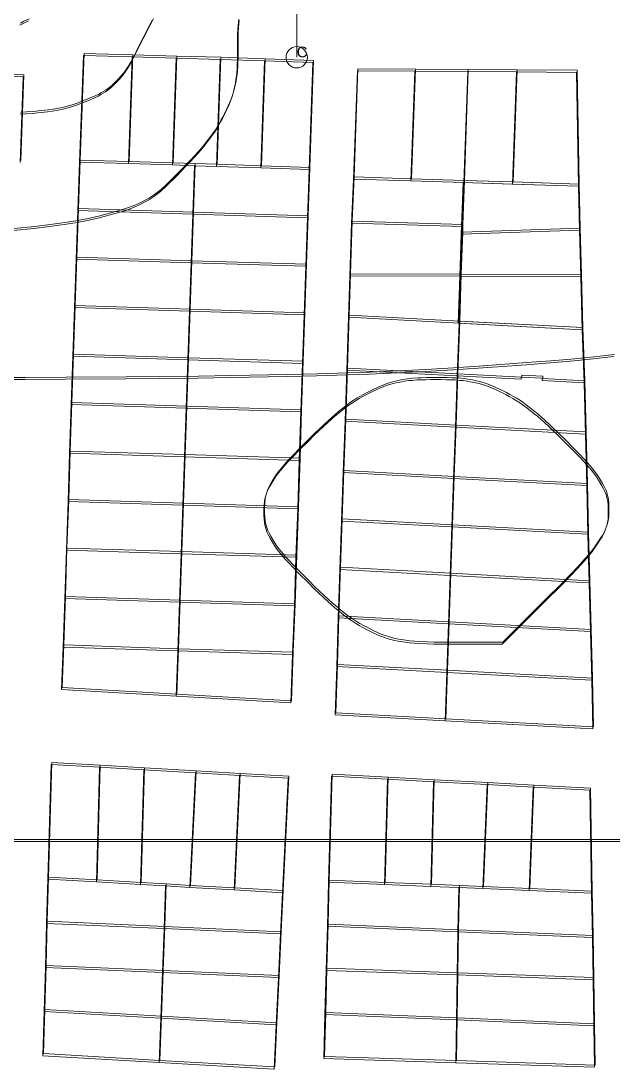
# Model space of a CAD drawing. Header units: metres. Extents: x -1097 to 1588, y -673 to 884.
# Drawn here: x 837.5 to 971.7, y 32.6 to 270.2 of the extents above; entities that cross this region are included whole.
import ezdxf

# ---------------------------------------------------------------- set-up
doc = ezdxf.new("R2010")
doc.units = ezdxf.units.M
for name, color, linetype, lineweight, plot in [('CORTES', 1, 'Continuous', 0, False), ('MUROS', 7, 'Continuous', 0, False), ('TERRENO', 188, 'Continuous', 0, False), ('VISTA LEJOS', 7, 'Continuous', 0, False)]:
    doc.layers.add(name, color=color, linetype=linetype, lineweight=lineweight, plot=plot)
doc.styles.add('ARIAL', font='arial.ttf')

msp = doc.modelspace()

# ---------------------------------------------------------------- linework, layer by layer
at = {"layer": 'CORTES'}
msp.add_lwpolyline([(900, 262), (900, 445)], dxfattribs=at)
msp.add_circle((900, 262), 2.42, dxfattribs=at)
at = {"layer": 'MUROS'}
for points in [[(33.52, 763.48), (1528.87, 763.48), (1528.87, 84.2), (33.52, 84.2)], [(33.67, 763.95), (1529.02, 763.95), (1529.02, 84.67), (33.67, 84.67)]]:
    msp.add_lwpolyline(points, close=True, dxfattribs=at)
at = {"layer": 'TERRENO'}
for points in [[(835.87, 222.73), (840.45, 223.19), (843.45, 223.54), (847.85, 224.15), (850.24, 224.53), (853.01, 225.08), (855.23, 225.61), (859.11, 226.65), (861.07, 227.23), (863.06, 227.95), (864.41, 228.57), (866.49, 229.69), (867.67, 230.45), (869.14, 231.6), (870.4, 232.76), (872.74, 235.09), (873.9, 236.27), (875.05, 237.45), (875.81, 238.24), (876.93, 239.45), (877.55, 240.13), (878.27, 240.97), (878.85, 241.68), (879.89, 242.98), (880.42, 243.66), (880.96, 244.41), (881.35, 244.97), (881.95, 245.92), (882.31, 246.52), (882.77, 247.35), (883.18, 248.15), (883.96, 249.71), (884.34, 250.5), (884.72, 251.34), (884.96, 251.93), (885.3, 252.88), (885.49, 253.45), (885.69, 254.2), (885.84, 254.88), (886.1, 256.18), (886.22, 256.89), (886.34, 257.72), (886.41, 258.4), (886.49, 259.61), (886.53, 260.41), (886.56, 261.59), (886.57, 262.76), (886.57, 265.09), (886.58, 266.26), (886.61, 267.41), (886.65, 268.17), (886.73, 269.29), (886.8, 269.9), (886.92, 270.62)], [(837.25, 269.31), (838.05, 269.69), (839.23, 270.26)], [(837.37, 249.09), (838.64, 249.16), (840.13, 249.27), (841.37, 249.4), (843.57, 249.66), (844.7, 249.81), (845.9, 250.01), (846.76, 250.19), (848.14, 250.54), (848.97, 250.78), (850.08, 251.15), (851.1, 251.54), (853.04, 252.32), (854.02, 252.73), (855, 253.19), (855.65, 253.55), (856.65, 254.15), (857.2, 254.53), (857.88, 255.08), (858.45, 255.61), (859.49, 256.65), (860.03, 257.23), (860.62, 257.95), (861.06, 258.57), (861.8, 259.69), (862.25, 260.45), (862.89, 261.6), (863.49, 262.76), (864.65, 265.09), (865.24, 266.26), (865.83, 267.43), (866.23, 268.2), (866.83, 269.37), (867.17, 270.02), (867.59, 270.8)], [(824.52, 188.94), (838.41, 188.96), (847.58, 189), (861.24, 189.09), (868.74, 189.16), (877.61, 189.27), (884.89, 189.4), (897.85, 189.66), (904.49, 189.81), (911.46, 190.01), (916.44, 190.19), (924.39, 190.54), (929.13, 190.78), (935.41, 191.15), (941.13, 191.54), (952.01, 192.32), (957.45, 192.73), (962.86, 193.19), (966.45, 193.54), (971.81, 194.15)]]:
    msp.add_lwpolyline(points, dxfattribs=at)
msp.add_lwpolyline([(946.57, 128.93), (956.4, 138.76), (959.67, 142.04), (962.09, 144.52), (963.47, 145.98), (965.2, 147.88), (966.08, 148.89), (967, 150.05), (967.65, 150.95), (968.69, 152.5), (969.19, 153.31), (969.65, 154.17), (969.92, 154.81), (970.26, 155.84), (970.42, 156.48), (970.53, 157.34), (970.57, 158.15), (970.57, 159.7), (970.54, 160.5), (970.46, 161.34), (970.34, 161.93), (970.08, 162.88), (969.88, 163.45), (969.54, 164.2), (969.16, 164.88), (968.38, 166.17), (967.92, 166.88), (967.32, 167.72), (966.77, 168.4), (965.73, 169.61), (965.01, 170.41), (963.89, 171.59), (962.74, 172.76), (960.41, 175.09), (959.23, 176.25), (958.05, 177.41), (957.26, 178.16), (956.05, 179.29), (955.37, 179.9), (954.53, 180.62), (953.82, 181.21), (952.52, 182.24), (951.84, 182.77), (951.09, 183.32), (950.53, 183.7), (949.58, 184.31), (948.98, 184.66), (948.15, 185.12), (947.35, 185.54), (945.79, 186.32), (945, 186.7), (944.16, 187.07), (943.57, 187.31), (942.62, 187.66), (942.05, 187.84), (941.3, 188.04), (940.62, 188.2), (939.32, 188.46), (938.61, 188.58), (937.78, 188.7), (937.1, 188.76), (935.89, 188.85), (935.09, 188.89), (933.91, 188.92), (932.74, 188.93), (930.4, 188.93), (929.23, 188.92), (928.05, 188.89), (927.26, 188.85), (926.05, 188.76), (925.36, 188.7), (924.53, 188.58), (923.82, 188.46), (922.52, 188.2), (921.84, 188.04), (921.09, 187.84), (920.53, 187.66), (919.58, 187.31), (918.98, 187.07), (918.15, 186.7), (917.35, 186.32), (915.79, 185.54), (915, 185.12), (914.16, 184.66), (913.57, 184.31), (912.62, 183.7), (912.05, 183.32), (911.3, 182.77), (910.62, 182.24), (909.32, 181.21), (908.61, 180.62), (907.78, 179.9), (907.1, 179.29), (905.89, 178.16), (905.09, 177.41), (903.91, 176.25), (902.74, 175.09), (900.4, 172.76), (899.25, 171.59), (898.13, 170.41), (897.41, 169.61), (896.37, 168.4), (895.83, 167.72), (895.22, 166.88), (894.76, 166.17), (893.98, 164.88), (893.61, 164.2), (893.26, 163.45), (893.06, 162.88), (892.8, 161.93), (892.69, 161.34), (892.6, 160.5), (892.57, 159.7), (892.57, 158.15), (892.6, 157.35), (892.69, 156.52), (892.8, 155.92), (893.06, 154.97), (893.26, 154.4), (893.61, 153.66), (893.98, 152.97), (894.76, 151.68), (895.22, 150.97), (895.83, 150.13), (896.37, 149.45), (897.41, 148.24), (898.13, 147.44), (899.25, 146.26), (900.4, 145.09), (902.74, 142.76), (903.91, 141.6), (905.09, 140.45), (905.89, 139.69), (907.1, 138.56), (907.78, 137.95), (908.61, 137.23), (909.32, 136.64), (910.62, 135.61), (911.3, 135.08), (912.05, 134.53), (912.62, 134.15), (913.57, 133.54), (914.16, 133.19), (915, 132.73), (915.79, 132.31), (917.35, 131.54), (918.16, 131.15), (919.02, 130.78), (919.65, 130.54), (920.69, 130.19), (921.32, 130.01), (922.19, 129.81), (922.99, 129.65), (924.55, 129.4), (925.45, 129.27), (926.6, 129.16), (927.62, 129.09), (929.52, 129), (930.98, 128.96), (933.46, 128.93), (936.74, 128.93), (946.57, 128.93)], close=True, dxfattribs=at)
at = {"layer": 'VISTA LEJOS'}
for points in [[(835.87, 222.73), (840.45, 223.19), (843.45, 223.54), (847.85, 224.15), (850.24, 224.53), (853.01, 225.08), (855.23, 225.61), (859.11, 226.65), (861.07, 227.23), (863.06, 227.95), (864.41, 228.57), (866.49, 229.69), (867.67, 230.45), (869.14, 231.6), (870.4, 232.76), (872.74, 235.09), (873.9, 236.27), (875.05, 237.45), (875.81, 238.24), (876.93, 239.45), (877.55, 240.13), (878.27, 240.97), (878.85, 241.68), (879.89, 242.98), (880.42, 243.66), (880.96, 244.41), (881.35, 244.97), (881.95, 245.92), (882.31, 246.52), (882.77, 247.35), (883.18, 248.15), (883.96, 249.71), (884.34, 250.5), (884.72, 251.34), (884.96, 251.93), (885.3, 252.88), (885.49, 253.45), (885.69, 254.2), (885.84, 254.88), (886.1, 256.18), (886.22, 256.89), (886.34, 257.72), (886.41, 258.4), (886.49, 259.61), (886.53, 260.41), (886.56, 261.59), (886.57, 262.76), (886.57, 265.09), (886.58, 266.26), (886.61, 267.41), (886.65, 268.17), (886.73, 269.29), (886.8, 269.9), (886.92, 270.62)], [(836.02, 223.2), (840.6, 223.66), (843.6, 224.01), (848, 224.62), (850.39, 225), (853.16, 225.55), (855.38, 226.08), (859.26, 227.12), (861.22, 227.7), (863.21, 228.42), (864.56, 229.04), (866.64, 230.16), (867.82, 230.92), (869.29, 232.07), (870.55, 233.23), (872.89, 235.56), (874.05, 236.73), (875.2, 237.92), (875.96, 238.71), (877.08, 239.92), (877.7, 240.6), (878.42, 241.44), (879, 242.15), (880.04, 243.45), (880.57, 244.13), (881.11, 244.88), (881.5, 245.44), (882.1, 246.39), (882.46, 246.99), (882.92, 247.82), (883.33, 248.62), (884.11, 250.17), (884.49, 250.97), (884.87, 251.81), (885.11, 252.4), (885.45, 253.35), (885.64, 253.92), (885.84, 254.67), (885.99, 255.35), (886.25, 256.65), (886.38, 257.36), (886.49, 258.19), (886.56, 258.87), (886.64, 260.08), (886.68, 260.88), (886.71, 262.06), (886.72, 263.23), (886.72, 265.56), (886.73, 266.73), (886.76, 267.88), (886.8, 268.64), (886.88, 269.76), (886.95, 270.37)], [(837.25, 269.31), (838.05, 269.69), (839.23, 270.26)], [(837.37, 249.09), (838.64, 249.16), (840.13, 249.27), (841.37, 249.4), (843.57, 249.66), (844.7, 249.81), (845.9, 250.01), (846.76, 250.19), (848.14, 250.54), (848.97, 250.78), (850.08, 251.15), (851.1, 251.54), (853.04, 252.32), (854.02, 252.73), (855, 253.19), (855.65, 253.55), (856.65, 254.15), (857.2, 254.53), (857.88, 255.08), (858.45, 255.61), (859.49, 256.65), (860.03, 257.23), (860.62, 257.95), (861.06, 258.57), (861.8, 259.69), (862.25, 260.45), (862.89, 261.6), (863.49, 262.76), (864.65, 265.09), (865.24, 266.26), (865.83, 267.43), (866.23, 268.2), (866.83, 269.37), (867.17, 270.02), (867.59, 270.8)], [(837.41, 269.78), (838.2, 270.16), (839.38, 270.73)], [(837.53, 249.56), (838.79, 249.63), (840.29, 249.74), (841.52, 249.87), (843.72, 250.13), (844.86, 250.28), (846.05, 250.48), (846.91, 250.66), (848.29, 251.01), (849.12, 251.25), (850.23, 251.62), (851.25, 252.01), (853.19, 252.79), (854.17, 253.2), (855.15, 253.66), (855.8, 254.02), (856.8, 254.62), (857.35, 255), (858.03, 255.55), (858.6, 256.08), (859.64, 257.12), (860.18, 257.7), (860.77, 258.42), (861.21, 259.04), (861.95, 260.16), (862.4, 260.92), (863.04, 262.07), (863.64, 263.23), (864.8, 265.56), (865.39, 266.73), (865.98, 267.9), (866.38, 268.67), (866.98, 269.84), (867.32, 270.49)], [(850.81, 238.25), (851.69, 262.43)], [(850.96, 238.71), (851.84, 262.9)], [(851.69, 262.43), (862.69, 262.09)], [(851.84, 262.9), (862.84, 262.56)], [(861.88, 237.9), (862.69, 262.09)], [(862.69, 262.09), (861.88, 237.9)], [(862.03, 238.37), (862.84, 262.56)], [(862.84, 262.56), (862.03, 238.37)], [(862.69, 262.09), (872.69, 261.78)], [(862.69, 262.09), (862.69, 262.09)], [(862.84, 262.56), (872.84, 262.25)], [(862.84, 262.56), (862.84, 262.56)], [(871.85, 237.59), (872.69, 261.78)], [(872.69, 261.78), (871.85, 237.59)], [(872, 238.06), (872.84, 262.25)], [(872.84, 262.25), (872, 238.06)], [(872.69, 261.78), (882.69, 261.53)], [(872.84, 262.25), (882.84, 262)], [(881.84, 237.28), (882.69, 261.53)], [(882.69, 261.53), (881.84, 237.28)], [(882, 237.75), (882.84, 262)], [(882.84, 262), (882, 237.75)], [(882.69, 261.53), (892.69, 261.18)], [(882.69, 261.53), (882.69, 261.53)], [(882.84, 262), (892.84, 261.65)], [(882.84, 262), (882.84, 262)], [(892, 237.43), (892.84, 261.65)], [(892.84, 261.65), (892, 237.43)], [(892.84, 261.65), (903.84, 261.28)], [(891.84, 236.96), (892.69, 261.18)], [(892.69, 261.18), (891.84, 236.96)], [(892.69, 261.18), (903.69, 260.81)], [(903.69, 260.81), (902.84, 236.59)], [(903.84, 261.28), (903, 237.06)], [(913.04, 234.88), (913.88, 259.41)], [(913.88, 259.41), (926.88, 259.31)], [(926.04, 234.47), (926.88, 259.31)], [(926.88, 259.31), (926.04, 234.47)], [(926.88, 259.31), (938.88, 259.25)], [(926.88, 259.31), (926.88, 259.31)], [(938.01, 234.09), (938.88, 259.25)], [(938.88, 259.25), (938.01, 234.09)], [(938.88, 259.25), (949.92, 259.16)], [(949.04, 233.75), (949.92, 259.16)], [(949.92, 259.16), (949.04, 233.75)], [(949.92, 259.16), (963.51, 259.06)], [(963.51, 259.06), (964, 233.25)], [(963.51, 259.06), (964, 233.25)], [(824.54, 258.23), (838.01, 257.58)], [(824.69, 258.7), (838.16, 258.05)], [(838.01, 257.58), (837.35, 238.14)], [(838.16, 258.05), (837.5, 238.61)], [(912.89, 234.41), (913.74, 258.94)], [(913.74, 258.94), (926.74, 258.84)], [(925.89, 234), (926.74, 258.84)], [(926.74, 258.84), (925.89, 234)], [(926.74, 258.84), (938.74, 258.78)], [(926.74, 258.84), (926.74, 258.84)], [(937.86, 233.62), (938.74, 258.78)], [(938.74, 258.78), (937.86, 233.62)], [(938.74, 258.78), (949.77, 258.69)], [(948.89, 233.28), (949.77, 258.69)], [(949.77, 258.69), (948.89, 233.28)], [(949.77, 258.69), (963.36, 258.59)], [(963.36, 258.59), (963.85, 232.78)], [(963.36, 258.59), (963.85, 232.78)], [(850.44, 227.25), (850.81, 238.25)], [(850.59, 227.71), (850.96, 238.71)], [(850.81, 238.25), (861.88, 237.9)], [(850.81, 238.25), (850.81, 238.25)], [(861.88, 237.9), (850.81, 238.25)], [(850.96, 238.71), (862.03, 238.37)], [(850.96, 238.71), (850.96, 238.71)], [(862.03, 238.37), (850.96, 238.71)], [(861.88, 237.9), (871.85, 237.59)], [(871.85, 237.59), (861.88, 237.9)], [(861.88, 237.9), (861.88, 237.9)], [(862.03, 238.37), (872, 238.06)], [(872, 238.06), (862.03, 238.37)], [(862.03, 238.37), (862.03, 238.37)], [(872, 238.06), (877, 237.9)], [(877, 237.9), (872, 238.06)], [(876.62, 226.9), (877, 237.9)], [(877, 237.9), (876.62, 226.9)], [(877, 237.9), (882, 237.75)], [(882, 237.75), (877, 237.9)], [(877, 237.9), (877, 237.9)], [(882, 237.75), (892, 237.43)], [(892, 237.43), (882, 237.75)], [(871.85, 237.59), (876.84, 237.43)], [(876.84, 237.43), (871.85, 237.59)], [(876.47, 226.43), (876.84, 237.43)], [(876.84, 237.43), (876.47, 226.43)], [(876.84, 237.43), (881.84, 237.28)], [(881.84, 237.28), (876.84, 237.43)], [(876.84, 237.43), (876.84, 237.43)], [(881.84, 237.28), (891.84, 236.96)], [(891.84, 236.96), (881.84, 237.28)], [(891.84, 236.96), (902.84, 236.59)], [(902.84, 236.59), (891.84, 236.96)], [(892, 237.43), (903, 237.06)], [(903, 237.06), (892, 237.43)], [(902.84, 236.59), (902.47, 225.59)], [(903, 237.06), (902.62, 226.06)], [(902.84, 236.59), (902.84, 236.59)], [(903, 237.06), (903, 237.06)], [(912.45, 224.41), (912.89, 234.41)], [(912.6, 224.88), (913.04, 234.88)], [(912.89, 234.41), (925.89, 234)], [(925.89, 234), (912.89, 234.41)], [(912.89, 234.41), (912.89, 234.41)], [(913.04, 234.88), (926.04, 234.47)], [(926.04, 234.47), (913.04, 234.88)], [(913.04, 234.88), (913.04, 234.88)], [(925.89, 234), (937.86, 233.62)], [(925.89, 234), (925.89, 234)], [(937.86, 233.62), (925.89, 234)], [(926.04, 234.47), (938.01, 234.09)], [(926.04, 234.47), (926.04, 234.47)], [(938.01, 234.09), (926.04, 234.47)], [(937.35, 223.63), (937.69, 233.63)], [(937.5, 224.1), (937.85, 234.1)], [(937.86, 233.62), (937.52, 223.62)], [(938.01, 234.09), (937.67, 224.09)], [(937.69, 233.63), (948.73, 233.28)], [(937.85, 234.1), (948.88, 233.75)], [(948.89, 233.28), (937.86, 233.62)], [(937.86, 233.62), (937.86, 233.62)], [(949.04, 233.75), (938.01, 234.09)], [(938.01, 234.09), (938.01, 234.09)], [(948.73, 233.28), (963.85, 232.78)], [(948.88, 233.75), (964, 233.25)], [(963.85, 232.78), (948.89, 233.28)], [(948.89, 233.28), (948.89, 233.28)], [(964, 233.25), (949.04, 233.75)], [(949.04, 233.75), (949.04, 233.75)], [(964, 233.25), (964.25, 223.25)], [(964, 233.25), (964, 233.25)], [(964, 233.25), (964.25, 223.25)], [(963.85, 232.78), (964.1, 222.78)], [(963.85, 232.78), (963.85, 232.78)], [(963.85, 232.78), (964.1, 222.78)], [(850.06, 216.25), (850.44, 227.25)], [(850.21, 216.71), (850.59, 227.71)], [(850.44, 227.25), (876.47, 226.43)], [(876.47, 226.43), (850.44, 227.25)], [(850.59, 227.71), (876.62, 226.9)], [(876.62, 226.9), (850.59, 227.71)], [(876.09, 215.43), (876.47, 226.43)], [(876.47, 226.43), (876.09, 215.43)], [(876.25, 215.9), (876.62, 226.9)], [(876.62, 226.9), (876.25, 215.9)], [(876.47, 226.43), (902.47, 225.59)], [(902.47, 225.59), (876.47, 226.43)], [(876.62, 226.9), (902.62, 226.06)], [(902.62, 226.06), (876.62, 226.9)], [(902.62, 226.06), (902.25, 215.09)], [(902.62, 226.06), (902.62, 226.06)], [(902.47, 225.59), (902.09, 214.62)], [(902.47, 225.59), (902.47, 225.59)], [(912.05, 212.47), (912.45, 224.41)], [(912.2, 212.94), (912.6, 224.88)], [(912.45, 224.41), (937.52, 223.62)], [(937.52, 223.62), (912.45, 224.41)], [(912.6, 224.88), (937.67, 224.09)], [(937.67, 224.09), (912.6, 224.88)], [(937.29, 221.88), (937.35, 223.63)], [(937.44, 222.35), (937.5, 224.1)], [(937.52, 223.62), (937.45, 221.87)], [(937.52, 223.62), (937.52, 223.62)], [(937.67, 224.09), (937.6, 222.34)], [(937.67, 224.09), (937.67, 224.09)], [(936.98, 212.38), (937.29, 221.88)], [(937.13, 212.85), (937.44, 222.35)], [(937.45, 221.87), (937.14, 212.37)], [(937.29, 221.88), (964.1, 222.78)], [(964.1, 222.78), (937.29, 221.88)], [(937.6, 222.34), (937.29, 212.84)], [(937.29, 221.88), (937.29, 221.88)], [(937.44, 222.35), (964.25, 223.25)], [(964.25, 223.25), (937.44, 222.35)], [(937.44, 222.35), (937.44, 222.35)], [(964.1, 222.78), (964.35, 212.25)], [(964.25, 223.25), (964.5, 212.72)], [(849.69, 205.25), (850.06, 216.25)], [(849.84, 205.71), (850.21, 216.71)], [(850.06, 216.25), (876.09, 215.43)], [(876.09, 215.43), (850.06, 216.25)], [(850.06, 216.25), (850.06, 216.25)], [(850.21, 216.71), (876.25, 215.9)], [(876.25, 215.9), (850.21, 216.71)], [(850.21, 216.71), (850.21, 216.71)], [(875.72, 204.43), (876.09, 215.43)], [(876.09, 215.43), (875.72, 204.43)], [(875.87, 204.9), (876.25, 215.9)], [(876.25, 215.9), (875.87, 204.9)], [(876.09, 215.43), (902.09, 214.62)], [(902.09, 214.62), (876.09, 215.43)], [(876.25, 215.9), (902.25, 215.09)], [(902.25, 215.09), (876.25, 215.9)], [(902.09, 214.62), (901.72, 203.62)], [(902.25, 215.09), (901.87, 204.09)], [(902.09, 214.62), (902.09, 214.62)], [(902.25, 215.09), (902.25, 215.09)], [(911.74, 203.09), (912.05, 212.47)], [(911.88, 203.56), (912.2, 212.94)], [(912.05, 212.47), (937.14, 212.37)], [(937.14, 212.37), (912.05, 212.47)], [(912.2, 212.94), (937.29, 212.84)], [(937.29, 212.84), (912.2, 212.94)], [(936.6, 201.75), (936.98, 212.38)], [(936.75, 202.22), (937.13, 212.85)], [(937.14, 212.37), (936.77, 201.75)], [(937.29, 212.84), (936.92, 202.22)], [(936.98, 212.38), (964.35, 212.25)], [(964.35, 212.25), (936.98, 212.38)], [(937.13, 212.85), (964.5, 212.72)], [(964.5, 212.72), (937.13, 212.85)], [(964.35, 212.25), (964.66, 200.25)], [(964.5, 212.72), (964.81, 200.72)], [(849.31, 194.25), (849.69, 205.25)], [(849.46, 194.71), (849.84, 205.71)], [(849.69, 205.25), (875.72, 204.43)], [(875.72, 204.43), (849.69, 205.25)], [(849.69, 205.25), (849.69, 205.25)], [(849.84, 205.71), (875.87, 204.9)], [(875.87, 204.9), (849.84, 205.71)], [(849.84, 205.71), (849.84, 205.71)], [(875.34, 193.43), (875.72, 204.43)], [(875.72, 204.43), (875.34, 193.43)], [(875.5, 193.9), (875.87, 204.9)], [(875.87, 204.9), (875.5, 193.9)], [(875.72, 204.43), (901.72, 203.62)], [(901.72, 203.62), (875.72, 204.43)], [(875.87, 204.9), (901.87, 204.09)], [(901.87, 204.09), (875.87, 204.9)], [(901.72, 203.62), (901.34, 192.62)], [(901.87, 204.09), (901.5, 193.09)], [(901.72, 203.62), (901.72, 203.62)], [(901.87, 204.09), (901.87, 204.09)], [(911.33, 191.09), (911.74, 203.09)], [(911.48, 191.56), (911.88, 203.56)], [(911.74, 203.09), (936.77, 201.75)], [(936.77, 201.75), (911.74, 203.09)], [(911.74, 203.09), (911.74, 203.09)], [(911.88, 203.56), (936.92, 202.22)], [(936.92, 202.22), (911.88, 203.56)], [(911.88, 203.56), (911.88, 203.56)], [(936.51, 190.25), (936.92, 202.22)], [(936.92, 202.22), (936.51, 190.25)], [(964.81, 200.72), (936.75, 202.22)], [(936.75, 202.22), (936.75, 202.22)], [(936.92, 202.22), (964.81, 200.72)], [(936.36, 189.78), (936.77, 201.75)], [(936.77, 201.75), (936.36, 189.78)], [(964.66, 200.25), (936.6, 201.75)], [(936.6, 201.75), (936.6, 201.75)], [(936.77, 201.75), (964.66, 200.25)], [(964.66, 200.25), (965.14, 188.22)], [(964.81, 200.72), (965.29, 188.69)], [(824.52, 188.94), (838.41, 188.96), (847.58, 189), (861.24, 189.09), (868.74, 189.16), (877.61, 189.27), (884.89, 189.4), (897.85, 189.66), (904.49, 189.81), (911.46, 190.01), (916.44, 190.19), (924.39, 190.54), (929.13, 190.78), (935.41, 191.15), (941.13, 191.54), (952.01, 192.32), (957.45, 192.73), (962.86, 193.19), (966.45, 193.54), (971.81, 194.15)], [(824.68, 189.41), (838.56, 189.43), (847.74, 189.47), (861.39, 189.56), (868.89, 189.63), (877.76, 189.74), (885.04, 189.87), (898, 190.13), (904.64, 190.28), (911.61, 190.48), (916.59, 190.66), (924.54, 191.01), (929.28, 191.25), (935.56, 191.62), (941.28, 192.01), (952.17, 192.78), (957.6, 193.2), (963.01, 193.66), (966.6, 194.01), (971.96, 194.62)], [(848.94, 183.28), (849.31, 194.25)], [(849.09, 183.75), (849.46, 194.71)], [(849.31, 194.25), (875.34, 193.43)], [(875.34, 193.43), (849.31, 194.25)], [(849.31, 194.25), (849.31, 194.25)], [(849.46, 194.71), (875.5, 193.9)], [(875.5, 193.9), (849.46, 194.71)], [(849.46, 194.71), (849.46, 194.71)], [(875.34, 193.43), (874.97, 182.46)], [(874.97, 182.46), (875.34, 193.43)], [(875.5, 193.9), (875.12, 182.93)], [(875.12, 182.93), (875.5, 193.9)], [(901.34, 192.62), (875.34, 193.43)], [(875.34, 193.43), (901.34, 192.62)], [(901.5, 193.09), (875.5, 193.9)], [(875.5, 193.9), (901.5, 193.09)], [(901.34, 192.62), (900.97, 181.62)], [(901.5, 193.09), (901.12, 182.09)], [(901.34, 192.62), (901.34, 192.62)], [(901.5, 193.09), (901.5, 193.09)], [(910.95, 179.5), (911.33, 191.09)], [(911.1, 179.97), (911.48, 191.56)], [(911.33, 191.09), (936.36, 189.78)], [(936.36, 189.78), (911.33, 191.09)], [(911.33, 191.09), (911.33, 191.09)], [(911.48, 191.56), (936.51, 190.25)], [(936.51, 190.25), (911.48, 191.56)], [(911.48, 191.56), (911.48, 191.56)], [(936.51, 190.25), (936.1, 178.62)], [(936.1, 178.62), (936.51, 190.25)], [(950.98, 189.47), (936.51, 190.25)], [(936.51, 190.25), (936.51, 190.25)], [(936.51, 190.25), (950.98, 189.47)], [(936.36, 189.78), (935.95, 178.16)], [(935.95, 178.16), (936.36, 189.78)], [(950.83, 189), (936.36, 189.78)], [(936.36, 189.78), (936.36, 189.78)], [(936.36, 189.78), (950.83, 189)], [(950.86, 189.5), (950.83, 189)], [(950.83, 189), (950.86, 189.5)], [(955.58, 189.28), (950.86, 189.5)], [(950.86, 189.5), (955.58, 189.28)], [(951.01, 189.97), (950.98, 189.47)], [(950.98, 189.47), (951.01, 189.97)], [(955.73, 189.75), (951.01, 189.97)], [(951.01, 189.97), (955.73, 189.75)], [(955.61, 188.72), (955.58, 189.28)], [(955.58, 189.28), (955.61, 188.72)], [(965.14, 188.22), (955.61, 188.72)], [(955.61, 188.72), (965.14, 188.22)], [(955.76, 189.19), (955.73, 189.75)], [(955.73, 189.75), (955.76, 189.19)], [(965.29, 188.69), (955.76, 189.19)], [(955.76, 189.19), (965.29, 188.69)], [(965.14, 188.22), (965.42, 176.59)], [(965.29, 188.69), (965.57, 177.06)], [(848.56, 172.28), (848.94, 183.28)], [(848.71, 172.75), (849.09, 183.75)], [(874.97, 182.46), (848.94, 183.28)], [(848.94, 183.28), (848.94, 183.28)], [(848.94, 183.28), (874.97, 182.46)], [(875.12, 182.93), (849.09, 183.75)], [(849.09, 183.75), (849.09, 183.75)], [(849.09, 183.75), (875.12, 182.93)], [(874.59, 171.46), (874.97, 182.46)], [(874.97, 182.46), (874.59, 171.46)], [(874.75, 171.93), (875.12, 182.93)], [(875.12, 182.93), (874.75, 171.93)], [(874.97, 182.46), (900.97, 181.62)], [(900.97, 181.62), (874.97, 182.46)], [(875.12, 182.93), (901.12, 182.09)], [(901.12, 182.09), (875.12, 182.93)], [(900.97, 181.62), (900.59, 170.62)], [(901.12, 182.09), (900.75, 171.09)], [(900.97, 181.62), (900.97, 181.62)], [(901.12, 182.09), (901.12, 182.09)], [(910.55, 167.87), (910.95, 179.5)], [(910.7, 168.34), (911.1, 179.97)], [(935.95, 178.16), (910.95, 179.5)], [(910.95, 179.5), (910.95, 179.5)], [(910.95, 179.5), (935.95, 178.16)], [(936.1, 178.62), (911.1, 179.97)], [(911.1, 179.97), (911.1, 179.97)], [(911.1, 179.97), (936.1, 178.62)], [(935.7, 167), (936.1, 178.62)], [(936.1, 178.62), (935.7, 167)], [(936.1, 178.62), (965.57, 177.06)], [(965.57, 177.06), (936.1, 178.62)], [(936.1, 178.62), (936.1, 178.62)], [(935.55, 166.53), (935.95, 178.16)], [(935.95, 178.16), (935.55, 166.53)], [(935.95, 178.16), (965.42, 176.59)], [(965.42, 176.59), (935.95, 178.16)], [(935.95, 178.16), (935.95, 178.16)], [(965.42, 176.59), (965.7, 164.94)], [(965.57, 177.06), (965.85, 165.41)], [(848.19, 161.28), (848.56, 172.28)], [(848.34, 161.75), (848.71, 172.75)], [(848.56, 172.28), (874.59, 171.46)], [(874.59, 171.46), (848.56, 172.28)], [(848.56, 172.28), (848.56, 172.28)], [(848.71, 172.75), (874.75, 171.93)], [(874.75, 171.93), (848.71, 172.75)], [(848.71, 172.75), (848.71, 172.75)], [(874.22, 160.46), (874.59, 171.46)], [(874.59, 171.46), (874.22, 160.46)], [(874.37, 160.93), (874.75, 171.93)], [(874.75, 171.93), (874.37, 160.93)], [(874.59, 171.46), (900.59, 170.62)], [(900.59, 170.62), (874.59, 171.46)], [(874.75, 171.93), (900.75, 171.09)], [(900.75, 171.09), (874.75, 171.93)], [(900.75, 171.09), (900.37, 160.09)], [(900.75, 171.09), (900.75, 171.09)], [(900.59, 170.62), (900.22, 159.62)], [(900.59, 170.62), (900.59, 170.62)], [(910.17, 156.87), (910.55, 167.87)], [(910.32, 157.34), (910.7, 168.34)], [(910.55, 167.87), (935.55, 166.53)], [(935.55, 166.53), (910.55, 167.87)], [(910.55, 167.87), (910.55, 167.87)], [(910.7, 168.34), (935.7, 167)], [(935.7, 167), (910.7, 168.34)], [(910.7, 168.34), (910.7, 168.34)], [(935.17, 155.56), (935.55, 166.53)], [(935.55, 166.53), (935.17, 155.56)], [(935.32, 156.03), (935.7, 167)], [(935.7, 167), (935.32, 156.03)], [(935.55, 166.53), (965.7, 164.94)], [(965.7, 164.94), (935.55, 166.53)], [(935.7, 167), (965.85, 165.41)], [(965.85, 165.41), (935.7, 167)], [(965.7, 164.94), (965.98, 153.91)], [(965.7, 164.94), (965.7, 164.94)], [(965.85, 165.41), (966.13, 154.38)], [(965.85, 165.41), (965.85, 165.41)], [(847.96, 150.75), (848.34, 161.75)], [(848.34, 161.75), (874.37, 160.93)], [(874.37, 160.93), (848.34, 161.75)], [(848.34, 161.75), (848.34, 161.75)], [(847.81, 150.28), (848.19, 161.28)], [(848.19, 161.28), (874.22, 160.46)], [(874.22, 160.46), (848.19, 161.28)], [(848.19, 161.28), (848.19, 161.28)], [(873.84, 149.46), (874.22, 160.46)], [(874.22, 160.46), (873.84, 149.46)], [(874, 149.93), (874.37, 160.93)], [(874.37, 160.93), (874, 149.93)], [(874.22, 160.46), (900.22, 159.62)], [(900.22, 159.62), (874.22, 160.46)], [(874.37, 160.93), (900.37, 160.09)], [(900.37, 160.09), (874.37, 160.93)], [(900.22, 159.62), (899.84, 148.65)], [(900.37, 160.09), (900, 149.12)], [(900.22, 159.62), (900.22, 159.62)], [(900.37, 160.09), (900.37, 160.09)], [(909.8, 145.91), (910.17, 156.87)], [(909.95, 146.38), (910.32, 157.34)], [(910.17, 156.87), (935.17, 155.56)], [(935.17, 155.56), (910.17, 156.87)], [(910.17, 156.87), (910.17, 156.87)], [(910.32, 157.34), (935.32, 156.03)], [(935.32, 156.03), (910.32, 157.34)], [(910.32, 157.34), (910.32, 157.34)], [(934.8, 144.56), (935.17, 155.56)], [(935.17, 155.56), (934.8, 144.56)], [(934.95, 145.03), (935.32, 156.03)], [(935.32, 156.03), (934.95, 145.03)], [(935.17, 155.56), (965.98, 153.91)], [(965.98, 153.91), (935.17, 155.56)], [(935.32, 156.03), (966.13, 154.38)], [(966.13, 154.38), (935.32, 156.03)], [(965.98, 153.91), (966.27, 142.87)], [(965.98, 153.91), (965.98, 153.91)], [(966.13, 154.38), (966.42, 143.34)], [(966.13, 154.38), (966.13, 154.38)], [(847.44, 139.28), (847.81, 150.28)], [(847.59, 139.75), (847.96, 150.75)], [(847.81, 150.28), (873.84, 149.46)], [(873.84, 149.46), (847.81, 150.28)], [(847.96, 150.75), (874, 149.93)], [(874, 149.93), (847.96, 150.75)], [(873.62, 138.93), (874, 149.93)], [(874, 149.93), (873.62, 138.93)], [(874, 149.93), (900, 149.12)], [(900, 149.12), (874, 149.93)], [(874, 149.93), (874, 149.93)], [(873.47, 138.46), (873.84, 149.46)], [(873.84, 149.46), (873.47, 138.46)], [(873.84, 149.46), (899.84, 148.65)], [(899.84, 148.65), (873.84, 149.46)], [(873.84, 149.46), (873.84, 149.46)], [(899.84, 148.65), (899.47, 137.65)], [(900, 149.12), (899.62, 138.12)], [(909.42, 134.91), (909.8, 145.91)], [(909.57, 135.38), (909.95, 146.38)], [(909.8, 145.91), (934.8, 144.56)], [(934.8, 144.56), (909.8, 145.91)], [(909.8, 145.91), (909.8, 145.91)], [(909.95, 146.38), (934.95, 145.03)], [(934.95, 145.03), (909.95, 146.38)], [(909.95, 146.38), (909.95, 146.38)], [(934.57, 134.03), (934.95, 145.03)], [(934.95, 145.03), (934.57, 134.03)], [(934.95, 145.03), (966.42, 143.34)], [(966.42, 143.34), (934.95, 145.03)], [(934.42, 133.56), (934.8, 144.56)], [(934.8, 144.56), (934.42, 133.56)], [(934.8, 144.56), (966.27, 142.87)], [(966.27, 142.87), (934.8, 144.56)], [(966.27, 142.87), (966.55, 131.84)], [(966.27, 142.87), (966.27, 142.87)], [(966.42, 143.34), (966.7, 132.31)], [(966.42, 143.34), (966.42, 143.34)], [(847.06, 128.31), (847.44, 139.28)], [(847.21, 128.78), (847.59, 139.75)], [(847.44, 139.28), (873.47, 138.46)], [(873.47, 138.46), (847.44, 139.28)], [(847.59, 139.75), (873.62, 138.93)], [(873.62, 138.93), (847.59, 139.75)], [(873.09, 127.46), (873.47, 138.46)], [(873.47, 138.46), (873.09, 127.46)], [(873.25, 127.93), (873.62, 138.93)], [(873.62, 138.93), (873.25, 127.93)], [(873.47, 138.46), (899.47, 137.65)], [(899.47, 137.65), (873.47, 138.46)], [(873.47, 138.46), (873.47, 138.46)], [(873.62, 138.93), (899.62, 138.12)], [(899.62, 138.12), (873.62, 138.93)], [(873.62, 138.93), (873.62, 138.93)], [(899.62, 138.12), (899.21, 127.12)], [(899.47, 137.65), (899.06, 126.65)], [(909.08, 123.91), (909.42, 134.91)], [(909.23, 124.38), (909.57, 135.38)], [(909.42, 134.91), (934.42, 133.56)], [(934.42, 133.56), (909.42, 134.91)], [(909.42, 134.91), (909.42, 134.91)], [(909.57, 135.38), (934.57, 134.03)], [(934.57, 134.03), (909.57, 135.38)], [(909.57, 135.38), (909.57, 135.38)], [(934.05, 122.56), (934.42, 133.56)], [(934.42, 133.56), (934.05, 122.56)], [(934.2, 123.03), (934.57, 134.03)], [(934.57, 134.03), (934.2, 123.03)], [(934.42, 133.56), (966.55, 131.84)], [(966.55, 131.84), (934.42, 133.56)], [(934.57, 134.03), (966.7, 132.31)], [(966.7, 132.31), (934.57, 134.03)], [(966.55, 131.84), (966.83, 120.81)], [(966.55, 131.84), (966.55, 131.84)], [(966.7, 132.31), (966.98, 121.28)], [(966.7, 132.31), (966.7, 132.31)], [(846.75, 118.68), (847.06, 128.31)], [(846.9, 119.15), (847.21, 128.78)], [(847.06, 128.31), (873.09, 127.46)], [(873.09, 127.46), (847.06, 128.31)], [(847.21, 128.78), (873.25, 127.93)], [(873.25, 127.93), (847.21, 128.78)], [(872.72, 117.18), (873.09, 127.46)], [(873.09, 127.46), (872.72, 117.18)], [(872.87, 117.65), (873.25, 127.93)], [(873.25, 127.93), (872.87, 117.65)], [(873.09, 127.46), (899.06, 126.65)], [(899.06, 126.65), (873.09, 127.46)], [(873.09, 127.46), (873.09, 127.46)], [(873.25, 127.93), (899.21, 127.12)], [(899.21, 127.12), (873.25, 127.93)], [(873.25, 127.93), (873.25, 127.93)], [(899.06, 126.65), (898.69, 115.68)], [(899.21, 127.12), (898.84, 116.15)], [(908.7, 112.91), (909.08, 123.91)], [(908.85, 113.38), (909.23, 124.38)], [(909.08, 123.91), (934.05, 122.56)], [(934.05, 122.56), (909.08, 123.91)], [(909.23, 124.38), (934.2, 123.03)], [(934.2, 123.03), (909.23, 124.38)], [(933.67, 111.56), (934.05, 122.56)], [(934.05, 122.56), (933.67, 111.56)], [(933.82, 112.03), (934.2, 123.03)], [(934.2, 123.03), (933.82, 112.03)], [(934.05, 122.56), (966.83, 120.81)], [(966.83, 120.81), (934.05, 122.56)], [(934.05, 122.56), (934.05, 122.56)], [(934.2, 123.03), (966.98, 121.28)], [(966.98, 121.28), (934.2, 123.03)], [(934.2, 123.03), (934.2, 123.03)], [(966.98, 121.28), (967.26, 110.25)], [(966.98, 121.28), (966.98, 121.28)], [(872.87, 117.65), (846.9, 119.15)], [(966.83, 120.81), (967.11, 109.78)], [(966.83, 120.81), (966.83, 120.81)], [(872.72, 117.18), (846.75, 118.68)], [(898.69, 115.68), (872.72, 117.18)], [(872.72, 117.18), (872.72, 117.18)], [(898.84, 116.15), (872.87, 117.65)], [(872.87, 117.65), (872.87, 117.65)], [(933.67, 111.56), (908.7, 112.91)], [(933.82, 112.03), (908.85, 113.38)], [(967.26, 110.25), (933.82, 112.03)], [(933.82, 112.03), (933.82, 112.03)], [(967.11, 109.78), (933.67, 111.56)], [(933.67, 111.56), (933.67, 111.56)], [(843.78, 76.14), (844.53, 102.17)], [(844.53, 102.17), (855.5, 101.55)], [(843.63, 75.67), (844.38, 101.7)], [(844.38, 101.7), (855.35, 101.08)], [(854.63, 75.05), (855.35, 101.08)], [(855.35, 101.08), (854.63, 75.05)], [(854.78, 75.52), (855.5, 101.55)], [(855.5, 101.55), (854.78, 75.52)], [(855.35, 101.08), (865.35, 100.48)], [(855.35, 101.08), (855.35, 101.08)], [(855.5, 101.55), (865.5, 100.95)], [(855.5, 101.55), (855.5, 101.55)], [(864.63, 74.45), (865.35, 100.48)], [(865.35, 100.48), (864.63, 74.45)], [(864.78, 74.92), (865.5, 100.95)], [(865.5, 100.95), (864.78, 74.92)], [(865.35, 100.48), (877.07, 99.8)], [(865.5, 100.95), (877.22, 100.27)], [(875.82, 73.8), (877.07, 99.8)], [(877.07, 99.8), (875.82, 73.8)], [(875.97, 74.27), (877.22, 100.27)], [(877.22, 100.27), (875.97, 74.27)], [(877.07, 99.8), (887.04, 99.2)], [(877.07, 99.8), (877.07, 99.8)], [(877.22, 100.27), (887.19, 99.67)], [(877.22, 100.27), (877.22, 100.27)], [(885.82, 73.23), (887.04, 99.2)], [(887.04, 99.2), (885.82, 73.23)], [(885.97, 73.7), (887.19, 99.67)], [(887.19, 99.67), (885.97, 73.7)], [(887.04, 99.2), (898.04, 98.58)], [(887.04, 99.2), (887.04, 99.2)], [(887.19, 99.67), (898.19, 99.05)], [(887.19, 99.67), (887.19, 99.67)], [(898.04, 98.58), (896.79, 72.61)], [(898.19, 99.05), (896.94, 73.08)], [(907.2, 75.01), (907.85, 99.01)], [(907.35, 75.48), (908, 99.48)], [(907.85, 99.01), (920.54, 98.33)], [(908, 99.48), (920.69, 98.8)], [(919.91, 74.48), (920.54, 98.33)], [(920.54, 98.33), (919.91, 74.48)], [(920.07, 74.95), (920.69, 98.8)], [(920.69, 98.8), (920.07, 74.95)], [(920.54, 98.33), (931.01, 97.76)], [(920.54, 98.33), (920.54, 98.33)], [(920.69, 98.8), (931.16, 98.23)], [(920.69, 98.8), (920.69, 98.8)], [(930.38, 74.05), (931.01, 97.76)], [(931.01, 97.76), (930.38, 74.05)], [(930.53, 74.52), (931.16, 98.23)], [(931.16, 98.23), (930.53, 74.52)], [(931.01, 97.76), (943.16, 97.11)], [(931.16, 98.23), (943.32, 97.58)], [(942.35, 74.02), (943.32, 97.58)], [(943.32, 97.58), (942.35, 74.02)], [(943.32, 97.58), (953.75, 97.02)], [(943.32, 97.58), (943.32, 97.58)], [(942.2, 73.55), (943.16, 97.11)], [(943.16, 97.11), (942.2, 73.55)], [(943.16, 97.11), (953.6, 96.55)], [(943.16, 97.11), (943.16, 97.11)], [(952.7, 73.11), (953.6, 96.55)], [(953.6, 96.55), (952.7, 73.11)], [(952.85, 73.58), (953.75, 97.02)], [(953.75, 97.02), (952.85, 73.58)], [(953.6, 96.55), (966.38, 95.86)], [(953.75, 97.02), (966.53, 96.33)], [(966.38, 95.86), (966.79, 72.51)], [(966.53, 96.33), (966.94, 72.98)], [(1528.87, 84.2), (33.52, 84.2)], [(1529.02, 84.67), (33.67, 84.67)], [(843.5, 66.14), (843.78, 76.14)], [(843.78, 76.14), (854.78, 75.52)], [(854.78, 75.52), (843.78, 76.14)], [(843.78, 76.14), (843.78, 76.14)], [(843.35, 65.67), (843.63, 75.67)], [(843.63, 75.67), (854.63, 75.05)], [(854.63, 75.05), (843.63, 75.67)], [(843.63, 75.67), (843.63, 75.67)], [(854.63, 75.05), (864.63, 74.45)], [(864.63, 74.45), (854.63, 75.05)], [(854.78, 75.52), (864.78, 74.92)], [(864.78, 74.92), (854.78, 75.52)], [(864.63, 74.45), (870.29, 74.14)], [(870.29, 74.14), (864.63, 74.45)], [(864.63, 74.45), (864.63, 74.45)], [(864.78, 74.92), (870.44, 74.61)], [(870.44, 74.61), (864.78, 74.92)], [(864.78, 74.92), (864.78, 74.92)], [(869.95, 64.48), (870.29, 74.14)], [(870.29, 74.14), (869.95, 64.48)], [(870.1, 64.95), (870.44, 74.61)], [(870.44, 74.61), (870.1, 64.95)], [(870.29, 74.14), (875.82, 73.8)], [(870.29, 74.14), (870.29, 74.14)], [(875.82, 73.8), (870.29, 74.14)], [(870.44, 74.61), (875.97, 74.27)], [(870.44, 74.61), (870.44, 74.61)], [(875.97, 74.27), (870.44, 74.61)], [(875.82, 73.8), (885.82, 73.23)], [(885.82, 73.23), (875.82, 73.8)], [(875.97, 74.27), (885.97, 73.7)], [(885.97, 73.7), (875.97, 74.27)], [(885.97, 73.7), (896.94, 73.08)], [(896.94, 73.08), (885.97, 73.7)], [(906.95, 65.01), (907.2, 75.01)], [(907.1, 65.48), (907.35, 75.48)], [(907.2, 75.01), (919.91, 74.48)], [(907.2, 75.01), (907.2, 75.01)], [(919.91, 74.48), (907.2, 75.01)], [(907.35, 75.48), (920.07, 74.95)], [(907.35, 75.48), (907.35, 75.48)], [(920.07, 74.95), (907.35, 75.48)], [(919.91, 74.48), (930.38, 74.05)], [(930.38, 74.05), (919.91, 74.48)], [(919.91, 74.48), (919.91, 74.48)], [(920.07, 74.95), (930.53, 74.52)], [(930.53, 74.52), (920.07, 74.95)], [(920.07, 74.95), (920.07, 74.95)], [(930.38, 74.05), (936.7, 73.76)], [(936.7, 73.76), (930.38, 74.05)], [(930.38, 74.05), (930.38, 74.05)], [(930.53, 74.52), (936.85, 74.23)], [(936.85, 74.23), (930.53, 74.52)], [(930.53, 74.52), (930.53, 74.52)], [(936.54, 63.76), (936.7, 73.76)], [(936.7, 73.76), (936.54, 63.76)], [(936.69, 64.23), (936.85, 74.23)], [(936.85, 74.23), (936.69, 64.23)], [(936.7, 73.76), (942.2, 73.55)], [(942.2, 73.55), (936.7, 73.76)], [(936.7, 73.76), (936.7, 73.76)], [(936.85, 74.23), (942.35, 74.02)], [(942.35, 74.02), (936.85, 74.23)], [(936.85, 74.23), (936.85, 74.23)], [(942.35, 74.02), (952.85, 73.58)], [(942.35, 74.02), (942.35, 74.02)], [(952.85, 73.58), (942.35, 74.02)], [(885.82, 73.23), (896.79, 72.61)], [(896.79, 72.61), (885.82, 73.23)], [(896.79, 72.61), (896.35, 63.3)], [(896.94, 73.08), (896.5, 63.77)], [(942.2, 73.55), (952.7, 73.11)], [(942.2, 73.55), (942.2, 73.55)], [(952.7, 73.11), (942.2, 73.55)], [(952.7, 73.11), (966.79, 72.51)], [(966.79, 72.51), (952.7, 73.11)], [(952.7, 73.11), (952.7, 73.11)], [(952.85, 73.58), (966.94, 72.98)], [(966.94, 72.98), (952.85, 73.58)], [(952.85, 73.58), (952.85, 73.58)], [(966.79, 72.51), (966.98, 62.48)], [(966.94, 72.98), (967.13, 62.95)], [(843.07, 55.67), (843.35, 65.67)], [(843.22, 56.14), (843.5, 66.14)], [(843.35, 65.67), (869.95, 64.48)], [(869.95, 64.48), (843.35, 65.67)], [(843.35, 65.67), (843.35, 65.67)], [(843.5, 66.14), (870.1, 64.95)], [(870.1, 64.95), (843.5, 66.14)], [(843.5, 66.14), (843.5, 66.14)], [(869.57, 54.51), (869.95, 64.48)], [(869.95, 64.48), (869.57, 54.51)], [(869.72, 54.98), (870.1, 64.95)], [(870.1, 64.95), (869.72, 54.98)], [(869.95, 64.48), (896.35, 63.3)], [(896.35, 63.3), (869.95, 64.48)], [(870.1, 64.95), (896.5, 63.77)], [(896.5, 63.77), (870.1, 64.95)], [(906.7, 55.01), (906.95, 65.01)], [(906.85, 55.48), (907.1, 65.48)], [(906.95, 65.01), (936.54, 63.76)], [(936.54, 63.76), (906.95, 65.01)], [(907.1, 65.48), (936.69, 64.23)], [(936.69, 64.23), (907.1, 65.48)], [(936.53, 54.45), (936.69, 64.23)], [(936.69, 64.23), (936.53, 54.45)], [(936.69, 64.23), (967.13, 62.95)], [(967.13, 62.95), (936.69, 64.23)], [(896.35, 63.3), (895.88, 53.36)], [(896.5, 63.77), (896.03, 53.83)], [(936.38, 53.98), (936.54, 63.76)], [(936.54, 63.76), (936.38, 53.98)], [(936.54, 63.76), (966.98, 62.48)], [(966.98, 62.48), (936.54, 63.76)], [(966.98, 62.48), (967.13, 52.89)], [(967.13, 62.95), (967.28, 53.36)], [(842.79, 45.67), (843.07, 55.67)], [(842.94, 46.14), (843.22, 56.14)], [(843.07, 55.67), (869.57, 54.51)], [(869.57, 54.51), (843.07, 55.67)], [(843.07, 55.67), (843.07, 55.67)], [(843.22, 56.14), (869.72, 54.98)], [(869.72, 54.98), (843.22, 56.14)], [(843.22, 56.14), (843.22, 56.14)], [(869.72, 54.98), (869.35, 44.61)], [(896.03, 53.83), (869.72, 54.98)], [(869.72, 54.98), (869.72, 54.98)], [(906.41, 45.01), (906.7, 55.01)], [(906.57, 45.48), (906.85, 55.48)], [(936.38, 53.98), (906.7, 55.01)], [(906.7, 55.01), (906.7, 55.01)], [(936.53, 54.45), (906.85, 55.48)], [(906.85, 55.48), (906.85, 55.48)], [(869.57, 54.51), (869.2, 44.14)], [(895.88, 53.36), (869.57, 54.51)], [(869.57, 54.51), (869.57, 54.51)], [(895.88, 53.36), (895.38, 42.64)], [(896.03, 53.83), (895.53, 43.11)], [(967.13, 52.89), (936.38, 53.98)], [(967.28, 53.36), (936.53, 54.45)], [(967.13, 52.89), (967.13, 52.89)], [(967.13, 52.89), (967.32, 42.45)], [(967.28, 53.36), (967.28, 53.36)], [(967.28, 53.36), (967.47, 42.92)], [(842.51, 35.67), (842.79, 45.67)], [(842.66, 36.14), (842.94, 46.14)], [(869.2, 44.14), (842.79, 45.67)], [(842.79, 45.67), (842.79, 45.67)], [(869.35, 44.61), (842.94, 46.14)], [(842.94, 46.14), (842.94, 46.14)], [(906.32, 35.48), (906.57, 45.48)], [(895.53, 43.11), (895.07, 33.11)], [(906.16, 35.01), (906.41, 45.01)], [(967.47, 42.92), (967.63, 33.55)], [(895.38, 42.64), (894.91, 32.64)], [(967.32, 42.45), (967.48, 33.08)]]:
    msp.add_lwpolyline(points, dxfattribs=at)
for points in [[(946.57, 128.93), (956.4, 138.76), (959.67, 142.04), (962.09, 144.52), (963.47, 145.98), (965.2, 147.88), (966.08, 148.89), (967, 150.05), (967.65, 150.95), (968.69, 152.5), (969.19, 153.31), (969.65, 154.17), (969.92, 154.81), (970.26, 155.84), (970.42, 156.48), (970.53, 157.34), (970.57, 158.15), (970.57, 159.7), (970.54, 160.5), (970.46, 161.34), (970.34, 161.93), (970.08, 162.88), (969.88, 163.45), (969.54, 164.2), (969.16, 164.88), (968.38, 166.17), (967.92, 166.88), (967.32, 167.72), (966.77, 168.4), (965.73, 169.61), (965.01, 170.41), (963.89, 171.59), (962.74, 172.76), (960.41, 175.09), (959.23, 176.25), (958.05, 177.41), (957.26, 178.16), (956.05, 179.29), (955.37, 179.9), (954.53, 180.62), (953.82, 181.21), (952.52, 182.24), (951.84, 182.77), (951.09, 183.32), (950.53, 183.7), (949.58, 184.31), (948.98, 184.66), (948.15, 185.12), (947.35, 185.54), (945.79, 186.32), (945, 186.7), (944.16, 187.07), (943.57, 187.31), (942.62, 187.66), (942.05, 187.84), (941.3, 188.04), (940.62, 188.2), (939.32, 188.46), (938.61, 188.58), (937.78, 188.7), (937.1, 188.76), (935.89, 188.85), (935.09, 188.89), (933.91, 188.92), (932.74, 188.93), (930.4, 188.93), (929.23, 188.92), (928.05, 188.89), (927.26, 188.85), (926.05, 188.76), (925.36, 188.7), (924.53, 188.58), (923.82, 188.46), (922.52, 188.2), (921.84, 188.04), (921.09, 187.84), (920.53, 187.66), (919.58, 187.31), (918.98, 187.07), (918.15, 186.7), (917.35, 186.32), (915.79, 185.54), (915, 185.12), (914.16, 184.66), (913.57, 184.31), (912.62, 183.7), (912.05, 183.32), (911.3, 182.77), (910.62, 182.24), (909.32, 181.21), (908.61, 180.62), (907.78, 179.9), (907.1, 179.29), (905.89, 178.16), (905.09, 177.41), (903.91, 176.25), (902.74, 175.09), (900.4, 172.76), (899.25, 171.59), (898.13, 170.41), (897.41, 169.61), (896.37, 168.4), (895.83, 167.72), (895.22, 166.88), (894.76, 166.17), (893.98, 164.88), (893.61, 164.2), (893.26, 163.45), (893.06, 162.88), (892.8, 161.93), (892.69, 161.34), (892.6, 160.5), (892.57, 159.7), (892.57, 158.15), (892.6, 157.35), (892.69, 156.52), (892.8, 155.92), (893.06, 154.97), (893.26, 154.4), (893.61, 153.66), (893.98, 152.97), (894.76, 151.68), (895.22, 150.97), (895.83, 150.13), (896.37, 149.45), (897.41, 148.24), (898.13, 147.44), (899.25, 146.26), (900.4, 145.09), (902.74, 142.76), (903.91, 141.6), (905.09, 140.45), (905.89, 139.69), (907.1, 138.56), (907.78, 137.95), (908.61, 137.23), (909.32, 136.64), (910.62, 135.61), (911.3, 135.08), (912.05, 134.53), (912.62, 134.15), (913.57, 133.54), (914.16, 133.19), (915, 132.73), (915.79, 132.31), (917.35, 131.54), (918.16, 131.15), (919.02, 130.78), (919.65, 130.54), (920.69, 130.19), (921.32, 130.01), (922.19, 129.81), (922.99, 129.65), (924.55, 129.4), (925.45, 129.27), (926.6, 129.16), (927.62, 129.09), (929.52, 129), (930.98, 128.96), (933.46, 128.93), (936.74, 128.93), (946.57, 128.93)], [(946.72, 129.39), (956.55, 139.23), (959.82, 142.51), (962.24, 144.99), (963.62, 146.44), (965.35, 148.35), (966.23, 149.36), (967.15, 150.52), (967.8, 151.42), (968.84, 152.97), (969.34, 153.78), (969.8, 154.64), (970.07, 155.28), (970.42, 156.31), (970.57, 156.95), (970.68, 157.81), (970.72, 158.62), (970.72, 160.17), (970.69, 160.97), (970.61, 161.81), (970.49, 162.4), (970.23, 163.35), (970.03, 163.92), (969.69, 164.67), (969.31, 165.35), (968.53, 166.64), (968.07, 167.35), (967.47, 168.19), (966.92, 168.87), (965.88, 170.08), (965.16, 170.88), (964.04, 172.06), (962.89, 173.23), (960.56, 175.56), (959.39, 176.72), (958.2, 177.88), (957.41, 178.63), (956.2, 179.76), (955.52, 180.37), (954.68, 181.09), (953.97, 181.68), (952.67, 182.71), (951.99, 183.24), (951.24, 183.79), (950.68, 184.17), (949.73, 184.78), (949.13, 185.13), (948.3, 185.59), (947.5, 186.01), (945.94, 186.78), (945.15, 187.17), (944.31, 187.54), (943.72, 187.78), (942.77, 188.13), (942.2, 188.31), (941.45, 188.51), (940.77, 188.67), (939.47, 188.93), (938.76, 189.05), (937.93, 189.17), (937.25, 189.23), (936.04, 189.32), (935.24, 189.36), (934.06, 189.39), (932.89, 189.4), (930.56, 189.4), (929.38, 189.39), (928.2, 189.36), (927.41, 189.32), (926.2, 189.23), (925.52, 189.17), (924.68, 189.05), (923.97, 188.93), (922.67, 188.67), (921.99, 188.51), (921.24, 188.31), (920.68, 188.13), (919.73, 187.78), (919.13, 187.54), (918.3, 187.17), (917.5, 186.78), (915.94, 186.01), (915.15, 185.59), (914.31, 185.13), (913.72, 184.78), (912.77, 184.17), (912.2, 183.79), (911.45, 183.24), (910.77, 182.71), (909.47, 181.68), (908.76, 181.09), (907.93, 180.37), (907.25, 179.76), (906.04, 178.63), (905.24, 177.88), (904.06, 176.72), (902.89, 175.56), (900.56, 173.23), (899.4, 172.06), (898.28, 170.88), (897.56, 170.08), (896.52, 168.87), (895.98, 168.19), (895.37, 167.35), (894.91, 166.64), (894.13, 165.35), (893.76, 164.67), (893.41, 163.92), (893.21, 163.35), (892.95, 162.4), (892.84, 161.81), (892.75, 160.97), (892.72, 160.17), (892.72, 158.62), (892.75, 157.82), (892.84, 156.99), (892.95, 156.39), (893.21, 155.44), (893.41, 154.87), (893.76, 154.12), (894.13, 153.44), (894.91, 152.15), (895.37, 151.44), (895.98, 150.6), (896.52, 149.92), (897.56, 148.71), (898.28, 147.91), (899.4, 146.73), (900.56, 145.56), (902.89, 143.23), (904.06, 142.07), (905.24, 140.92), (906.04, 140.16), (907.25, 139.03), (907.93, 138.42), (908.76, 137.7), (909.47, 137.11), (910.77, 136.08), (911.45, 135.55), (912.2, 135), (912.77, 134.62), (913.72, 134.01), (914.31, 133.66), (915.15, 133.2), (915.94, 132.78), (917.5, 132.01), (918.31, 131.62), (919.17, 131.25), (919.8, 131.01), (920.84, 130.66), (921.47, 130.48), (922.34, 130.28), (923.14, 130.12), (924.7, 129.87), (925.6, 129.74), (926.75, 129.63), (927.77, 129.56), (929.67, 129.47), (931.13, 129.43), (933.61, 129.4), (936.89, 129.39), (946.72, 129.39)], [(869.35, 44.61), (869.72, 54.98), (896.03, 53.83), (895.53, 43.11), (869.35, 44.61)], [(869.35, 44.61), (869.72, 54.98), (896.03, 53.83), (895.53, 43.11), (869.35, 44.61)], [(869.35, 44.61), (869.72, 54.98), (896.03, 53.83), (895.53, 43.11), (869.35, 44.61)], [(906.42, 45.01), (906.7, 55.01), (936.38, 53.98), (936.23, 43.76), (906.42, 45.01)], [(906.42, 45.01), (906.7, 55.01), (936.38, 53.98), (936.23, 43.76), (906.42, 45.01)], [(906.42, 45.01), (906.7, 55.01), (936.38, 53.98), (936.23, 43.76), (906.42, 45.01)], [(906.42, 45.01), (906.7, 55.01), (936.38, 53.98), (936.23, 43.76), (906.42, 45.01)], [(906.42, 45.01), (906.7, 55.01), (936.38, 53.98), (936.23, 43.76), (906.42, 45.01)], [(906.42, 45.01), (906.7, 55.01), (936.38, 53.98), (936.23, 43.76), (906.42, 45.01)], [(906.57, 45.48), (906.85, 55.48), (936.53, 54.45), (936.38, 44.23), (906.57, 45.48)], [(906.57, 45.48), (906.85, 55.48), (936.53, 54.45), (936.38, 44.23), (906.57, 45.48)], [(906.57, 45.48), (906.85, 55.48), (936.53, 54.45), (936.38, 44.23), (906.57, 45.48)], [(869.2, 44.14), (869.57, 54.51), (895.88, 53.36), (895.38, 42.64), (869.2, 44.14)], [(869.2, 44.14), (869.57, 54.51), (895.88, 53.36), (895.38, 42.64), (869.2, 44.14)], [(869.2, 44.14), (869.57, 54.51), (895.88, 53.36), (895.38, 42.64), (869.2, 44.14)], [(869.2, 44.14), (869.57, 54.51), (895.88, 53.36), (895.38, 42.64), (869.2, 44.14)], [(869.2, 44.14), (869.57, 54.51), (895.88, 53.36), (895.38, 42.64), (869.2, 44.14)], [(869.2, 44.14), (869.57, 54.51), (895.88, 53.36), (895.38, 42.64), (869.2, 44.14)], [(967.32, 42.45), (936.23, 43.76), (936.38, 53.98), (967.13, 52.89), (967.32, 42.45)], [(967.32, 42.45), (936.23, 43.76), (936.38, 53.98), (967.13, 52.89), (967.32, 42.45)], [(967.32, 42.45), (936.23, 43.76), (936.38, 53.98), (967.13, 52.89), (967.32, 42.45)], [(967.32, 42.45), (936.23, 43.76), (936.38, 53.98), (967.13, 52.89), (967.32, 42.45)], [(967.32, 42.45), (936.23, 43.76), (936.38, 53.98), (967.13, 52.89), (967.32, 42.45)], [(967.32, 42.45), (936.23, 43.76), (936.38, 53.98), (967.13, 52.89), (967.32, 42.45)], [(967.47, 42.92), (936.38, 44.23), (936.53, 54.45), (967.28, 53.36), (967.47, 42.92)], [(967.47, 42.92), (936.38, 44.23), (936.53, 54.45), (967.28, 53.36), (967.47, 42.92)], [(967.47, 42.92), (936.38, 44.23), (936.53, 54.45), (967.28, 53.36), (967.47, 42.92)], [(842.51, 35.67), (842.79, 45.67), (869.2, 44.14), (868.82, 34.14), (842.51, 35.67)], [(842.51, 35.67), (842.79, 45.67), (869.2, 44.14), (868.82, 34.14), (842.51, 35.67)], [(842.51, 35.67), (842.79, 45.67), (869.2, 44.14), (868.82, 34.14), (842.51, 35.67)], [(842.51, 35.67), (842.79, 45.67), (869.2, 44.14), (868.82, 34.14), (842.51, 35.67)], [(842.51, 35.67), (842.79, 45.67), (869.2, 44.14), (868.82, 34.14), (842.51, 35.67)], [(842.51, 35.67), (842.79, 45.67), (869.2, 44.14), (868.82, 34.14), (842.51, 35.67)], [(842.66, 36.14), (842.94, 46.14), (869.35, 44.61), (868.97, 34.61), (842.66, 36.14)], [(842.66, 36.14), (842.94, 46.14), (869.35, 44.61), (868.97, 34.61), (842.66, 36.14)], [(842.66, 36.14), (842.94, 46.14), (869.35, 44.61), (868.97, 34.61), (842.66, 36.14)], [(906.32, 35.48), (906.57, 45.48), (936.38, 44.23), (936.22, 34.55), (906.32, 35.48)], [(906.32, 35.48), (906.57, 45.48), (936.38, 44.23), (936.22, 34.55), (906.32, 35.48)], [(906.32, 35.48), (906.57, 45.48), (936.38, 44.23), (936.22, 34.55), (906.32, 35.48)], [(868.82, 34.14), (869.2, 44.14), (895.38, 42.64), (894.92, 32.64), (868.82, 34.14)], [(868.82, 34.14), (869.2, 44.14), (895.38, 42.64), (894.92, 32.64), (868.82, 34.14)], [(868.82, 34.14), (869.2, 44.14), (895.38, 42.64), (894.92, 32.64), (868.82, 34.14)], [(868.82, 34.14), (869.2, 44.14), (895.38, 42.64), (894.92, 32.64), (868.82, 34.14)], [(868.82, 34.14), (869.2, 44.14), (895.38, 42.64), (894.92, 32.64), (868.82, 34.14)], [(868.82, 34.14), (869.2, 44.14), (895.38, 42.64), (894.92, 32.64), (868.82, 34.14)], [(868.97, 34.61), (869.35, 44.61), (895.53, 43.11), (895.07, 33.11), (868.97, 34.61)], [(868.97, 34.61), (869.35, 44.61), (895.53, 43.11), (895.07, 33.11), (868.97, 34.61)], [(868.97, 34.61), (869.35, 44.61), (895.53, 43.11), (895.07, 33.11), (868.97, 34.61)], [(906.17, 35.01), (906.42, 45.01), (936.23, 43.76), (936.07, 34.08), (906.17, 35.01)], [(906.17, 35.01), (906.42, 45.01), (936.23, 43.76), (936.07, 34.08), (906.17, 35.01)], [(906.17, 35.01), (906.42, 45.01), (936.23, 43.76), (936.07, 34.08), (906.17, 35.01)], [(906.17, 35.01), (906.42, 45.01), (936.23, 43.76), (936.07, 34.08), (906.17, 35.01)], [(906.17, 35.01), (906.42, 45.01), (936.23, 43.76), (936.07, 34.08), (906.17, 35.01)], [(906.17, 35.01), (906.42, 45.01), (936.23, 43.76), (936.07, 34.08), (906.17, 35.01)], [(967.48, 33.08), (936.07, 34.08), (936.23, 43.76), (967.32, 42.45), (967.48, 33.08)], [(967.48, 33.08), (936.07, 34.08), (936.23, 43.76), (967.32, 42.45), (967.48, 33.08)], [(967.48, 33.08), (936.07, 34.08), (936.23, 43.76), (967.32, 42.45), (967.48, 33.08)], [(967.48, 33.08), (936.07, 34.08), (936.23, 43.76), (967.32, 42.45), (967.48, 33.08)], [(967.48, 33.08), (936.07, 34.08), (936.23, 43.76), (967.32, 42.45), (967.48, 33.08)], [(967.48, 33.08), (936.07, 34.08), (936.23, 43.76), (967.32, 42.45), (967.48, 33.08)], [(967.63, 33.55), (936.22, 34.55), (936.38, 44.23), (967.47, 42.92), (967.63, 33.55)], [(967.63, 33.55), (936.22, 34.55), (936.38, 44.23), (967.47, 42.92), (967.63, 33.55)], [(967.63, 33.55), (936.22, 34.55), (936.38, 44.23), (967.47, 42.92), (967.63, 33.55)]]:
    msp.add_lwpolyline(points, close=True, dxfattribs=at)

# ---------------------------------------------------------------- texts
at = {"layer": 'CORTES', "style": 'ARIAL'}
msp.add_text('C', height=2.42, dxfattribs=at).set_placement((900, 262))

doc.saveas('drawing.dxf')
